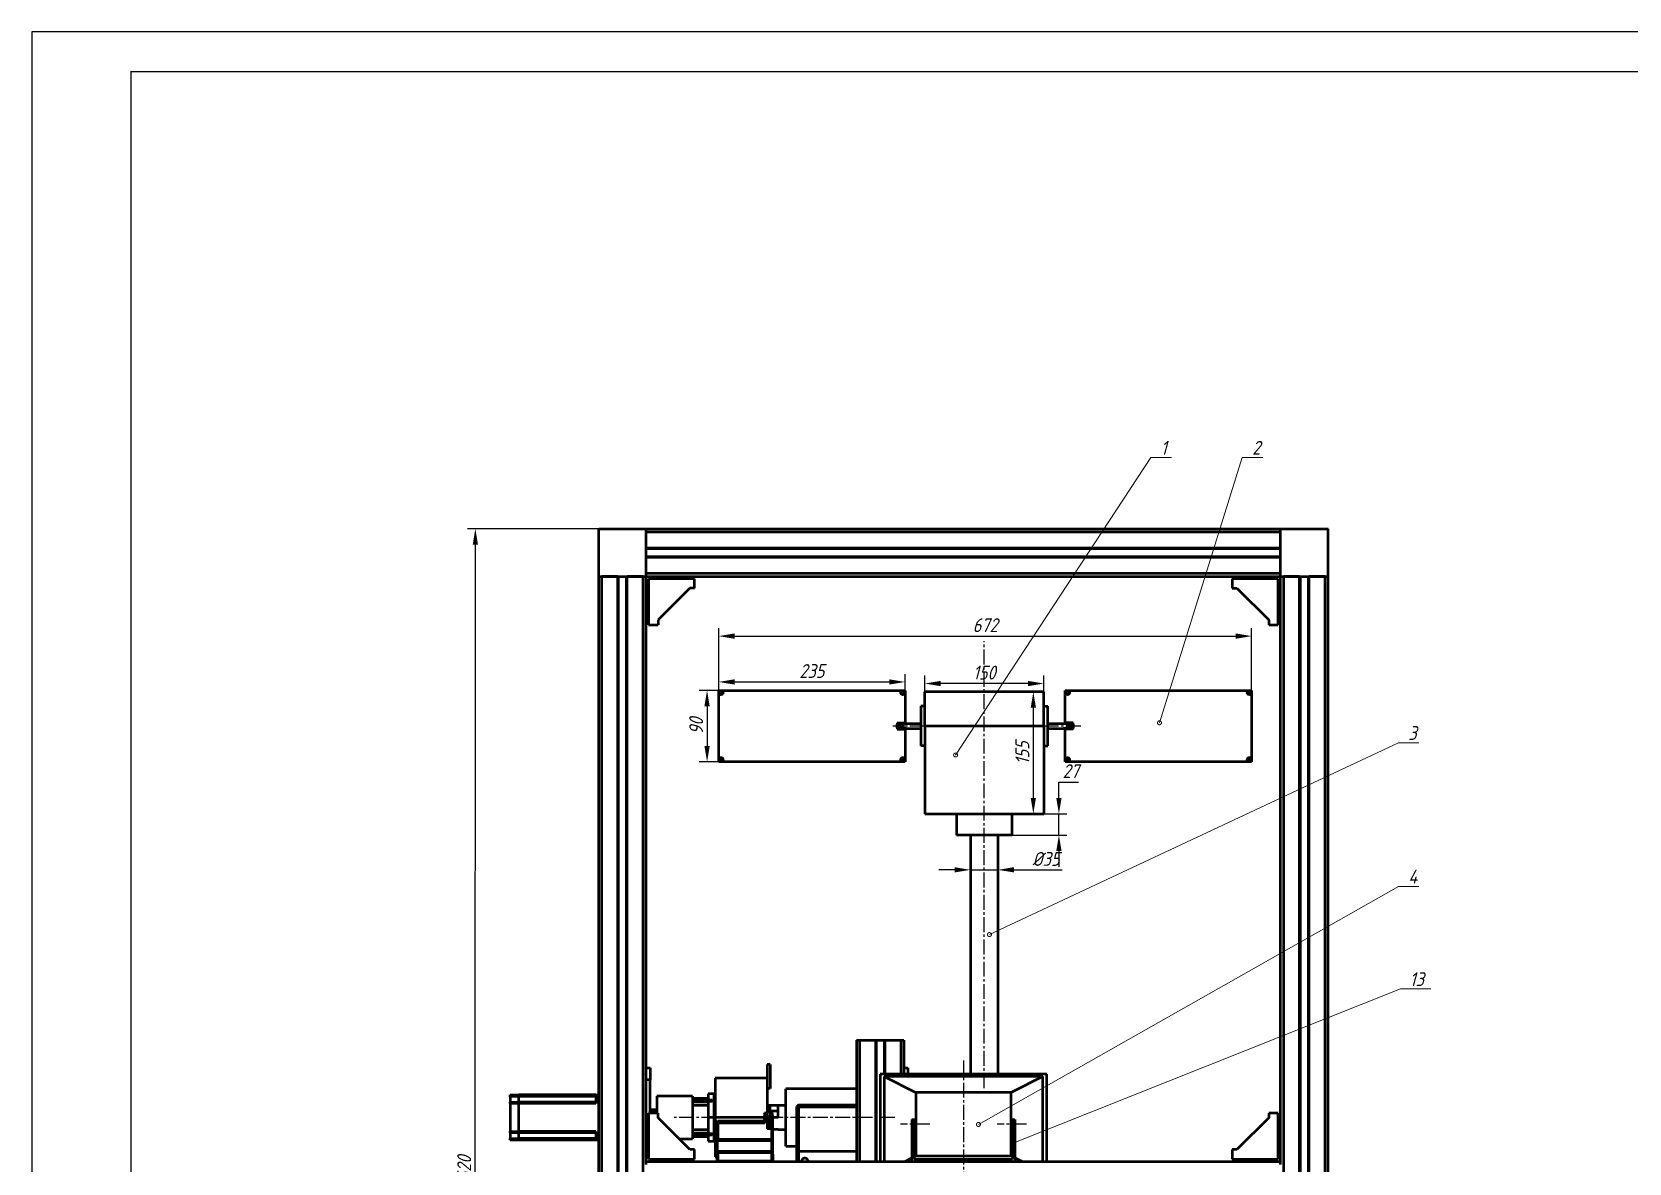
# Model space of a CAD drawing. Header units: millimetres. Extents: x 50 to 1239, y 50 to 891.
# Drawn here: x 50 to 452.8, y 605.7 to 891 of the extents above; entities that cross this region are included whole.
import ezdxf
from ezdxf import colors
from ezdxf.entities.mleader import LeaderData, LeaderLine
from ezdxf.math import Vec2, Vec3

# ---------------------------------------------------------------- set-up
doc = ezdxf.new("R2010")
doc.units = ezdxf.units.MM
doc.header["$LTSCALE"] = 5
doc.linetypes.add('CENTER', pattern=[50.8, 31.75, -6.35, 6.35, -6.35])
doc.linetypes.add('CENTER2', pattern=[1.125, 0.75, -0.125, 0.125, -0.125])
doc.layers.add('tf', color=7, linetype='Continuous')
for name, color, linetype, lineweight in [('尺寸标注', 7, 'Continuous', 25), ('文字标注', 7, 'Continuous', 25), ('点画线', 1, 'CENTER', 25), ('粗实线', 7, 'Continuous', 50)]:
    doc.layers.add(name, color=color, linetype=linetype, lineweight=lineweight)
doc.styles.add('国标汉字3.5', font='gbeitc.shx', dxfattribs={"height": 3.5, "bigfont": 'gbcbig.shx'})
doc.dimstyles.new('国标尺寸', dxfattribs={"dimtxt": 3.5, "dimasz": 4, "dimexe": 2, "dimexo": 0, "dimgap": 1, "dimtad": 1, "dimtoh": 1, "dimdsep": 46, "dimtxsty": '国标汉字3.5', "dimcen": 3.5, "dimaunit": 1, "dimadec": 0, "dimazin": 1, "dimtfac": 1, "dimtmove": 0, "dimatfit": 3, "dimfxl": 1, "dimarcsym": 2})

# ---------------------------------------------------------------- blocks, each defined once
blk = doc.blocks.new('tf')
at = {"layer": 'tf', "color": 0, "lineweight": 25}
blk.add_lwpolyline([(-594.5, -420.5), (594.5, -420.5), (594.5, 420.5), (-594.5, 420.5)], close=True, dxfattribs=at)
at = {"layer": 'tf', "color": 0, "lineweight": 25, "const_width": 0.3}
blk.add_lwpolyline([(-569.5, -410.5), (584.5, -410.5), (584.5, 410.5), (-569.5, 410.5)], close=True, dxfattribs=at)
blk = doc.blocks.new('*U34')
at = {"layer": '点画线', "color": 0, "linetype": 'CENTER2', "transparency": 16777216}
blk.add_line((0, -33.65), (0, 79.06), dxfattribs=at)
blk = doc.blocks.new('*U35')
at = {"layer": '点画线', "color": 0, "linetype": 'CENTER2', "transparency": 16777216}
blk.add_line((3.7, 0), (-3.7, 0), dxfattribs=at)
blk = doc.blocks.new('*U36')
at = {"layer": '点画线', "color": 0, "linetype": 'CENTER2', "transparency": 16777216}
blk.add_line((3.7, 0), (-3.7, 0), dxfattribs=at)
blk = doc.blocks.new('*U37')
at = {"layer": '点画线', "color": 0, "linetype": 'CENTER2', "transparency": 16777216}
blk.add_line((22.31, 0), (-33.68, 0), dxfattribs=at)
blk = doc.blocks.new('*U39')
at = {"layer": '点画线', "color": 0, "linetype": 'CENTER2', "transparency": 16777216}
blk.add_line((0, 14.5), (0, -14.5), dxfattribs=at)
blk = doc.blocks.new('*U40')
at = {"layer": '点画线', "color": 0, "linetype": 'CENTER2', "transparency": 16777216}
blk.add_line((42.15, 0), (-5.29, 0), dxfattribs=at)
blk = doc.blocks.new('*D58')
at = {"layer": 'Defpoints', "color": 0, "ltscale": 0.1, "transparency": 16777216}
for p in [(161.84, 765.69), (192.95, 765.68), (192.82, 441.68)]:
    blk.add_point(p, dxfattribs=at)
at = {"layer": '尺寸标注', "color": 0, "lineweight": -2, "ltscale": 0.1, "transparency": 16777216}
for p, q in [((192.95, 765.68), (159.84, 765.69)), ((161.72, 445.69), (161.84, 761.69)), ((192.82, 441.68), (159.71, 441.69))]:
    blk.add_line(p, q, dxfattribs=at)
at = {"layer": '尺寸标注', "color": 0, "ltscale": 0.1, "transparency": 16777216}
for points in [[(161.18, 761.69), (162.51, 761.69), (161.84, 765.69)], [(161.05, 445.69), (162.38, 445.69), (161.71, 441.69)]]:
    blk.add_solid(points, dxfattribs=at)
at = {"layer": '尺寸标注', "color": 0, "ltscale": 0.1, "transparency": 16777216, "insert": (159.03, 603.69), "char_height": 3.5, "attachment_point": 5, "rotation": 89.9768, "style": '国标汉字3.5'}
blk.add_mtext('1620', dxfattribs=at)
blk = doc.blocks.new('_DotSmall')
at = {"color": 0, "linetype": 'ByBlock', "lineweight": 15, "const_width": 0.5}
blk.add_lwpolyline([(-0.0625, 0, 1), (0.0625, 0, 1)], format="xyb", close=True, dxfattribs=at)
blk = doc.blocks.new('*D59')
at = {"layer": 'Defpoints', "color": 0, "ltscale": 0.1, "transparency": 16777216}
for p in [(270.23, 727.04), (223.23, 724.91), (270.23, 724.91)]:
    blk.add_point(p, dxfattribs=at)
at = {"layer": '尺寸标注', "color": 0, "lineweight": -2, "ltscale": 0.1, "transparency": 16777216}
for p, q in [((223.23, 724.91), (223.23, 729.04)), ((227.23, 727.04), (266.23, 727.04)), ((270.23, 724.91), (270.23, 729.04))]:
    blk.add_line(p, q, dxfattribs=at)
at = {"layer": '尺寸标注', "color": 0, "ltscale": 0.1, "transparency": 16777216}
for points in [[(227.23, 727.7), (227.23, 726.37), (223.23, 727.04)], [(266.23, 727.7), (266.23, 726.37), (270.23, 727.04)]]:
    blk.add_solid(points, dxfattribs=at)
at = {"layer": '尺寸标注', "color": 0, "ltscale": 0.1, "transparency": 16777216, "insert": (246.73, 729.79), "char_height": 3.5, "attachment_point": 5, "style": '国标汉字3.5'}
blk.add_mtext('235', dxfattribs=at)
blk = doc.blocks.new('*D60')
at = {"layer": 'Defpoints', "color": 0, "ltscale": 0.1, "transparency": 16777216}
for p in [(223.23, 724.91), (220.29, 706.91), (223.23, 706.91)]:
    blk.add_point(p, dxfattribs=at)
at = {"layer": '尺寸标注', "color": 0, "lineweight": -2, "ltscale": 0.1, "transparency": 16777216}
for p, q in [((223.23, 724.91), (218.29, 724.91)), ((220.29, 720.91), (220.29, 710.91)), ((223.23, 706.91), (218.29, 706.91))]:
    blk.add_line(p, q, dxfattribs=at)
at = {"layer": '尺寸标注', "color": 0, "ltscale": 0.1, "transparency": 16777216}
for points in [[(219.62, 720.91), (220.96, 720.91), (220.29, 724.91)], [(219.62, 710.91), (220.96, 710.91), (220.29, 706.91)]]:
    blk.add_solid(points, dxfattribs=at)
at = {"layer": '尺寸标注', "color": 0, "ltscale": 0.1, "transparency": 16777216, "insert": (217.54, 715.91), "char_height": 3.5, "attachment_point": 5, "rotation": 90, "style": '国标汉字3.5'}
blk.add_mtext('90', dxfattribs=at)
blk = doc.blocks.new('*D61')
at = {"layer": 'Defpoints', "color": 0, "ltscale": 0.1, "transparency": 16777216}
for p in [(275.21, 726.64), (275.21, 724.51), (305.21, 724.51)]:
    blk.add_point(p, dxfattribs=at)
at = {"layer": '尺寸标注', "color": 0, "lineweight": -2, "ltscale": 0.1, "transparency": 16777216}
for p, q in [((275.21, 724.51), (275.21, 728.64)), ((301.21, 726.64), (279.21, 726.64)), ((305.21, 724.51), (305.21, 728.64))]:
    blk.add_line(p, q, dxfattribs=at)
at = {"layer": '尺寸标注', "color": 0, "ltscale": 0.1, "transparency": 16777216}
for points in [[(279.21, 727.3), (279.21, 725.97), (275.21, 726.64)], [(301.21, 727.3), (301.21, 725.97), (305.21, 726.64)]]:
    blk.add_solid(points, dxfattribs=at)
at = {"layer": '尺寸标注', "color": 0, "ltscale": 0.1, "transparency": 16777216, "insert": (290.21, 729.39), "char_height": 3.5, "attachment_point": 5, "style": '国标汉字3.5'}
blk.add_mtext('150', dxfattribs=at)
blk = doc.blocks.new('*D63')
at = {"layer": 'Defpoints', "color": 0, "ltscale": 0.1, "transparency": 16777216}
for p in [(305.21, 724.51), (302.58, 693.78), (305.21, 693.78)]:
    blk.add_point(p, dxfattribs=at)
at = {"layer": '尺寸标注', "color": 0, "lineweight": -2, "ltscale": 0.1, "transparency": 16777216}
for p, q in [((305.21, 724.51), (300.58, 724.51)), ((302.58, 720.51), (302.58, 697.78)), ((305.21, 693.78), (300.58, 693.78))]:
    blk.add_line(p, q, dxfattribs=at)
at = {"layer": '尺寸标注', "color": 0, "ltscale": 0.1, "transparency": 16777216}
for points in [[(301.92, 720.51), (303.25, 720.51), (302.58, 724.51)], [(301.92, 697.78), (303.25, 697.78), (302.58, 693.78)]]:
    blk.add_solid(points, dxfattribs=at)
at = {"layer": '尺寸标注', "color": 0, "ltscale": 0.1, "transparency": 16777216, "insert": (299.83, 709.14), "char_height": 3.5, "attachment_point": 5, "rotation": 90, "style": '国标汉字3.5'}
blk.add_mtext('155', dxfattribs=at)
blk = doc.blocks.new('*D64')
at = {"layer": 'Defpoints', "color": 0, "ltscale": 0.1, "transparency": 16777216}
for p in [(286.71, 679.64), (293.71, 679.64), (293.71, 679.64)]:
    blk.add_point(p, dxfattribs=at)
at = {"layer": '尺寸标注', "color": 0, "lineweight": -2, "ltscale": 0.1, "transparency": 16777216}
for p, q in [((286.71, 679.64), (286.71, 681.64)), ((293.71, 679.64), (293.71, 681.64)), ((282.71, 679.64), (278.71, 679.64)), ((286.71, 679.64), (293.71, 679.64)), ((297.71, 679.64), (309.84, 679.64))]:
    blk.add_line(p, q, dxfattribs=at)
at = {"layer": '尺寸标注', "color": 0, "ltscale": 0.1, "transparency": 16777216}
for points in [[(282.71, 680.31), (282.71, 678.98), (286.71, 679.64)], [(297.71, 680.31), (297.71, 678.98), (293.71, 679.64)]]:
    blk.add_solid(points, dxfattribs=at)
at = {"layer": '尺寸标注', "color": 0, "ltscale": 0.1, "transparency": 16777216, "insert": (305.77, 682.39), "char_height": 3.5, "attachment_point": 5, "style": '国标汉字3.5'}
blk.add_mtext('%%c35', dxfattribs=at)
blk = doc.blocks.new('*D74')
at = {"layer": 'Defpoints', "color": 0, "ltscale": 0.1, "transparency": 16777216}
for p in [(297.21, 693.78), (309.04, 693.78), (297.21, 688.38)]:
    blk.add_point(p, dxfattribs=at)
at = {"layer": '尺寸标注', "color": 0, "lineweight": -2, "ltscale": 0.1, "transparency": 16777216}
for p, q in [((309.04, 697.78), (309.04, 701.78)), ((309.04, 701.78), (313.98, 701.78)), ((297.21, 693.78), (311.04, 693.78)), ((309.04, 688.38), (309.04, 693.78)), ((297.21, 688.38), (311.04, 688.38)), ((309.04, 684.38), (309.04, 680.38))]:
    blk.add_line(p, q, dxfattribs=at)
at = {"layer": '尺寸标注', "color": 0, "ltscale": 0.1, "transparency": 16777216}
for points in [[(308.37, 697.78), (309.71, 697.78), (309.04, 693.78)], [(308.37, 684.38), (309.71, 684.38), (309.04, 688.38)]]:
    blk.add_solid(points, dxfattribs=at)
at = {"layer": '尺寸标注', "color": 0, "ltscale": 0.1, "transparency": 16777216, "insert": (312.01, 704.53), "char_height": 3.5, "attachment_point": 5, "style": '国标汉字3.5'}
blk.add_mtext('27', dxfattribs=at)
blk = doc.blocks.new('*D75')
at = {"layer": 'Defpoints', "color": 0, "ltscale": 0.1, "transparency": 16777216}
for p in [(357.63, 738.6), (223.23, 724.91), (357.63, 724.91)]:
    blk.add_point(p, dxfattribs=at)
at = {"layer": '尺寸标注', "color": 0, "lineweight": -2, "ltscale": 0.1, "transparency": 16777216}
for p, q in [((223.23, 724.91), (223.23, 740.6)), ((227.23, 738.6), (353.63, 738.6)), ((357.63, 724.91), (357.63, 740.6))]:
    blk.add_line(p, q, dxfattribs=at)
at = {"layer": '尺寸标注', "color": 0, "ltscale": 0.1, "transparency": 16777216}
for points in [[(227.23, 739.27), (227.23, 737.93), (223.23, 738.6)], [(353.63, 739.27), (353.63, 737.93), (357.63, 738.6)]]:
    blk.add_solid(points, dxfattribs=at)
at = {"layer": '尺寸标注', "color": 0, "ltscale": 0.1, "transparency": 16777216, "insert": (290.43, 741.35), "char_height": 3.5, "attachment_point": 5, "style": '国标汉字3.5'}
blk.add_mtext('672', dxfattribs=at)

msp = doc.modelspace()

# ---------------------------------------------------------------- linework, layer by layer
at = {"layer": '粗实线', "color": 7, "linetype": 'Continuous'}
for p, q in [((192.952, 753.676), (192.952, 765.676)), ((192.952, 765.676), (204.952, 765.676)), ((204.952, 753.676), (204.952, 765.676)), ((204.952, 765.676), (364.952, 765.676)), ((364.952, 765.676), (376.952, 765.676)), ((364.952, 753.676), (364.952, 765.676)), ((376.952, 753.676), (376.952, 765.676)), ((204.952, 764.876), (364.952, 764.876)), ((204.952, 760.876), (204.952, 764.876)), ((364.952, 760.876), (364.952, 764.876)), ((204.952, 760.876), (364.952, 760.876)), ((204.952, 760.676), (364.952, 760.676)), ((204.952, 758.676), (364.952, 758.676)), ((204.952, 754.476), (204.952, 758.476)), ((204.952, 758.476), (364.952, 758.476)), ((364.952, 754.476), (364.952, 758.476)), ((192.952, 753.676), (204.952, 753.676)), ((192.952, 453.676), (192.952, 753.676)), ((193.752, 453.676), (193.752, 753.676)), ((197.752, 753.676), (193.752, 753.676)), ((197.752, 453.676), (197.752, 753.676)), ((197.952, 453.676), (197.952, 753.676)), ((199.952, 453.676), (199.952, 753.676)), ((204.152, 753.676), (200.152, 753.676)), ((200.152, 453.676), (200.152, 753.676)), ((204.152, 453.676), (204.152, 753.676)), ((204.952, 754.476), (364.952, 754.476)), ((204.952, 753.676), (364.952, 753.676)), ((204.952, 606.076), (204.952, 753.676)), ((206.527, 753.076), (206.527, 753.676)), ((207.327, 753.076), (207.327, 753.676)), ((215.877, 753.076), (215.877, 753.676)), ((216.677, 753.076), (216.677, 753.676)), ((353.227, 753.076), (353.227, 753.676)), ((354.027, 753.076), (354.027, 753.676)), ((362.577, 753.076), (362.577, 753.676)), ((363.377, 753.076), (363.377, 753.676)), ((364.952, 753.676), (376.952, 753.676)), ((364.952, 606.076), (364.952, 753.676)), ((365.752, 453.676), (365.752, 753.676)), ((369.752, 753.676), (365.752, 753.676)), ((369.752, 453.676), (369.752, 753.676)), ((369.952, 453.676), (369.952, 753.676)), ((371.952, 453.676), (371.952, 753.676)), ((372.152, 453.676), (372.152, 753.676)), ((376.152, 753.676), (372.152, 753.676)), ((376.152, 453.676), (376.152, 753.676)), ((376.952, 453.676), (376.952, 753.676)), ((205.552, 752.101), (204.952, 752.101)), ((205.552, 751.301), (204.952, 751.301)), ((205.552, 753.076), (205.552, 741.476)), ((217.152, 753.076), (205.552, 753.076)), ((215.952, 750.676), (207.952, 742.676)), ((217.152, 750.676), (215.952, 750.676)), ((217.152, 750.676), (217.152, 753.076)), ((352.752, 753.076), (352.752, 750.676)), ((364.352, 753.076), (352.752, 753.076)), ((352.752, 750.676), (353.952, 750.676)), ((353.952, 750.676), (361.952, 742.676)), ((364.352, 741.476), (364.352, 753.076)), ((364.352, 752.101), (364.952, 752.101)), ((364.352, 751.301), (364.952, 751.301)), ((205.552, 742.751), (204.952, 742.751)), ((205.552, 741.951), (204.952, 741.951)), ((205.552, 741.476), (207.952, 741.476)), ((207.952, 742.676), (207.952, 741.476)), ((361.952, 742.676), (361.952, 741.476)), ((361.952, 741.476), (364.352, 741.476)), ((364.352, 742.751), (364.952, 742.751)), ((364.352, 741.951), (364.952, 741.951)), ((223.228, 706.906), (223.228, 724.906)), ((223.228, 724.906), (270.228, 724.906)), ((270.228, 724.906), (270.228, 716.706)), ((275.212, 715.906), (275.212, 724.506)), ((305.212, 724.506), (275.212, 724.506)), ((305.212, 715.906), (305.212, 724.506)), ((310.628, 716.706), (310.628, 724.906)), ((310.628, 724.906), (357.628, 724.906)), ((357.628, 724.906), (357.628, 706.906)), ((275.212, 720.906), (274.212, 720.906)), ((274.212, 720.906), (274.212, 710.906)), ((305.212, 720.906), (306.212, 720.906)), ((306.212, 710.906), (306.212, 720.906)), ((268.228, 716.706), (268.228, 716.353)), ((268.228, 716.706), (270.228, 716.706)), ((270.628, 716.472), (268.228, 716.472)), ((268.228, 715.459), (268.228, 716.353)), ((268.228, 715.459), (268.228, 715.106)), ((268.228, 715.34), (270.628, 715.34)), ((268.228, 715.106), (270.228, 715.106)), ((270.228, 716.472), (270.228, 716.706)), ((270.228, 715.106), (270.228, 715.34)), ((270.228, 715.106), (270.228, 706.906)), ((274.212, 716.506), (270.628, 716.506)), ((270.628, 716.506), (270.628, 716.472)), ((270.628, 715.34), (270.628, 715.306)), ((270.628, 715.306), (274.212, 715.306)), ((305.212, 715.906), (275.212, 715.906)), ((275.212, 715.906), (275.212, 693.776)), ((305.212, 715.906), (305.212, 693.776)), ((310.228, 716.506), (306.212, 716.506)), ((306.212, 715.306), (310.228, 715.306)), ((310.228, 716.472), (310.228, 716.506)), ((312.628, 716.472), (310.228, 716.472)), ((310.228, 715.34), (312.628, 715.34)), ((310.228, 715.306), (310.228, 715.34)), ((312.628, 716.706), (310.628, 716.706)), ((310.628, 716.706), (310.628, 716.472)), ((310.628, 715.34), (310.628, 715.106)), ((310.628, 706.906), (310.628, 715.106)), ((312.628, 715.106), (310.628, 715.106)), ((312.628, 716.353), (312.628, 716.706)), ((312.628, 716.353), (312.628, 715.459)), ((312.628, 715.106), (312.628, 715.459)), ((275.212, 710.906), (274.212, 710.906)), ((305.212, 710.906), (306.212, 710.906)), ((270.228, 706.906), (223.228, 706.906)), ((357.628, 706.906), (310.628, 706.906)), ((275.212, 693.776), (305.212, 693.776)), ((283.212, 693.776), (283.212, 688.376)), ((297.212, 688.376), (297.212, 693.776)), ((290.212, 688.376), (283.212, 688.376)), ((286.712, 688.376), (286.712, 628.076)), ((297.212, 688.376), (290.212, 688.376)), ((293.712, 628.076), (293.712, 688.376)), ((257.952, 636.676), (257.952, 606.076)), ((257.952, 636.676), (258.752, 636.676)), ((258.752, 636.676), (262.752, 636.676)), ((258.752, 636.676), (258.752, 606.076)), ((262.752, 636.676), (262.752, 606.076)), ((262.752, 636.676), (262.952, 636.676)), ((262.952, 636.676), (262.952, 606.076)), ((262.952, 636.676), (264.952, 636.676)), ((264.952, 636.676), (264.952, 628.076)), ((264.952, 636.676), (265.152, 636.676)), ((265.152, 636.676), (265.152, 628.076)), ((265.152, 636.676), (269.152, 636.676)), ((269.152, 636.676), (269.952, 636.676)), ((269.152, 636.676), (269.152, 628.076)), ((269.952, 636.676), (269.952, 628.076)), ((204.952, 629.676), (205.952, 629.676)), ((205.952, 629.676), (205.952, 626.676)), ((236.212, 630.576), (235.412, 630.576)), ((235.412, 630.576), (235.412, 626.882)), ((236.212, 630.576), (236.212, 624.476)), ((269.952, 629.676), (270.952, 629.676)), ((270.952, 629.676), (270.952, 628.076)), ((205.952, 626.676), (204.952, 626.676)), ((205.952, 618.276), (205.952, 626.676)), ((235.412, 627.076), (222.292, 627.076)), ((222.292, 627.076), (222.292, 617.176)), ((235.412, 626.882), (235.412, 618.313)), ((236.212, 624.476), (235.412, 624.476)), ((305.952, 628.076), (263.952, 628.076)), ((263.952, 628.076), (263.952, 606.076)), ((264.952, 627.476), (264.952, 606.076)), ((264.952, 627.476), (272.952, 623.476)), ((304.952, 627.476), (264.952, 627.476)), ((304.952, 627.476), (296.952, 623.476)), ((304.952, 606.076), (304.952, 627.476)), ((305.952, 606.076), (305.952, 628.076)), ((170.612, 622.876), (172.792, 622.876)), ((170.612, 622.5), (170.612, 622.876)), ((172.792, 622.5), (170.612, 622.5)), ((170.612, 620.676), (170.612, 621.075)), ((170.612, 621.075), (172.792, 621.075)), ((172.792, 620.676), (170.612, 620.676)), ((170.612, 620.676), (170.612, 613.676)), ((172.792, 622.5), (172.792, 622.876)), ((172.792, 620.676), (172.792, 621.075)), ((172.812, 620.676), (172.792, 620.676)), ((172.792, 613.676), (172.792, 620.676)), ((192.212, 622.876), (172.812, 622.876)), ((172.812, 622.5), (172.812, 622.876)), ((192.212, 622.5), (172.812, 622.5)), ((192.212, 621.075), (172.812, 621.075)), ((172.812, 620.676), (172.812, 621.075)), ((192.212, 620.676), (172.812, 620.676)), ((172.812, 613.676), (172.812, 620.676)), ((192.212, 622.876), (192.952, 622.876)), ((192.212, 622.476), (192.212, 622.876)), ((192.212, 622.476), (192.212, 620.676)), ((192.952, 622.476), (192.212, 622.476)), ((216.612, 622.576), (207.612, 622.576)), ((207.612, 622.576), (207.612, 618.276)), ((216.612, 622.576), (216.612, 611.776)), ((220.572, 621.94), (216.772, 621.94)), ((216.772, 621.876), (216.772, 621.94)), ((220.572, 621.876), (216.772, 621.876)), ((216.772, 621.666), (216.772, 621.876)), ((216.772, 621.52), (216.772, 621.666)), ((216.772, 621.666), (220.572, 621.666)), ((220.572, 621.523), (216.772, 621.523)), ((216.772, 621.313), (216.772, 621.523)), ((216.772, 621.103), (216.772, 621.313)), ((216.772, 621.313), (220.572, 621.313)), ((216.772, 621.103), (220.572, 621.103)), ((221.972, 623.176), (220.572, 623.176)), ((220.572, 623.176), (220.572, 617.176)), ((221.272, 621.179), (221.272, 621.646)), ((221.972, 623.176), (221.972, 617.176)), ((222.292, 622.576), (221.972, 622.576)), ((257.952, 624.376), (240.152, 624.376)), ((240.152, 609.976), (240.152, 624.376)), ((243.352, 620.381), (242.952, 619.981)), ((243.352, 620.381), (243.352, 619.781)), ((243.352, 620.381), (257.952, 620.381)), ((272.952, 623.476), (272.952, 607.476)), ((296.952, 623.476), (272.952, 623.476)), ((296.952, 607.476), (296.952, 623.476)), ((205.552, 617.801), (204.952, 617.801)), ((205.552, 617.001), (204.952, 617.001)), ((205.552, 618.276), (205.552, 606.676)), ((207.952, 618.276), (205.552, 618.276)), ((206.012, 618.576), (205.952, 618.576)), ((206.012, 619.176), (206.012, 618.576)), ((206.012, 619.176), (206.512, 619.176)), ((206.512, 619.176), (206.512, 618.484)), ((206.512, 619.176), (207.612, 619.176)), ((206.512, 618.484), (207.612, 618.484)), ((207.952, 617.076), (207.952, 618.276)), ((215.952, 609.076), (207.952, 617.076)), ((220.572, 620.176), (216.612, 620.176)), ((221.972, 617.176), (220.572, 617.176)), ((220.572, 617.176), (220.572, 611.176)), ((221.972, 617.176), (221.972, 611.176)), ((222.292, 617.176), (221.972, 617.176)), ((222.292, 617.176), (222.292, 607.276)), ((234.812, 617.176), (222.292, 617.176)), ((234.815, 618.313), (234.814, 618.313)), ((234.815, 618.313), (235.415, 618.313)), ((234.818, 615.713), (234.818, 617.713)), ((235.418, 617.713), (234.818, 617.713)), ((236.212, 620.176), (235.412, 620.176)), ((235.418, 617.713), (235.418, 614.313)), ((238.212, 620.176), (236.212, 620.176)), ((236.212, 617.869), (236.212, 620.176)), ((238.212, 618.776), (236.212, 618.776)), ((236.212, 616.313), (236.212, 617.713)), ((236.214, 618.313), (236.215, 618.313)), ((236.215, 618.313), (236.615, 618.313)), ((236.218, 617.713), (236.218, 614.313)), ((236.618, 617.713), (236.218, 617.713)), ((236.615, 618.313), (236.815, 618.113)), ((236.618, 611.743), (236.618, 617.713)), ((236.618, 617.713), (236.817, 617.713)), ((236.817, 617.713), (236.817, 611.577)), ((238.212, 617.176), (236.817, 617.176)), ((240.152, 620.176), (238.212, 620.176)), ((238.212, 617.176), (238.212, 620.176)), ((242.952, 619.781), (242.952, 619.981)), ((243.352, 619.781), (242.952, 619.781)), ((242.952, 608.676), (242.952, 619.781)), ((243.352, 619.781), (243.352, 608.676)), ((257.952, 619.781), (243.352, 619.781)), ((271.952, 616.676), (272.552, 616.676)), ((271.952, 616.676), (271.952, 606.076)), ((272.552, 616.676), (272.552, 606.676)), ((272.952, 616.476), (272.552, 616.476)), ((297.352, 616.476), (296.952, 616.476)), ((297.352, 616.676), (297.952, 616.676)), ((297.352, 616.676), (297.352, 606.676)), ((297.952, 616.676), (297.952, 606.076)), ((361.952, 617.076), (353.952, 609.076)), ((361.952, 618.276), (361.952, 617.076)), ((364.352, 618.276), (361.952, 618.276)), ((364.352, 606.676), (364.352, 618.276)), ((364.352, 617.801), (364.952, 617.801)), ((364.352, 617.001), (364.952, 617.001)), ((170.612, 613.277), (170.612, 613.676)), ((170.612, 613.676), (172.792, 613.676)), ((172.792, 613.277), (170.612, 613.277)), ((172.792, 613.277), (172.792, 613.676)), ((172.812, 613.676), (172.792, 613.676)), ((192.212, 613.676), (172.812, 613.676)), ((172.812, 613.277), (172.812, 613.676)), ((192.212, 613.277), (172.812, 613.277)), ((192.212, 613.676), (192.212, 611.876)), ((216.612, 614.176), (220.572, 614.176)), ((220.572, 613.249), (216.772, 613.249)), ((216.772, 613.204), (216.772, 613.249)), ((220.572, 613.204), (216.772, 613.204)), ((216.772, 612.994), (216.772, 613.204)), ((220.572, 612.997), (216.772, 612.997)), ((216.772, 612.787), (216.772, 612.997)), ((216.772, 612.577), (216.772, 612.787)), ((216.772, 612.787), (220.572, 612.787)), ((216.772, 612.577), (220.572, 612.577)), ((216.772, 612.412), (216.772, 612.577)), ((216.772, 612.412), (220.572, 612.412)), ((221.272, 613.173), (221.272, 612.706)), ((222.814, 616.113), (223.014, 616.313)), ((222.816, 616.113), (222.814, 616.113)), ((222.816, 616.113), (223.016, 616.313)), ((222.817, 611.295), (222.817, 615.713)), ((222.817, 615.713), (223.018, 615.713)), ((223.014, 616.313), (223.016, 616.313)), ((223.016, 616.313), (234.815, 616.313)), ((223.018, 615.713), (223.018, 611.743)), ((234.818, 615.713), (223.018, 615.713)), ((234.812, 616.329), (234.812, 616.313)), ((236.218, 614.313), (235.418, 614.313)), ((238.212, 614.176), (236.817, 614.176)), ((238.212, 614.176), (240.152, 614.176)), ((272.552, 614.476), (272.952, 614.476)), ((296.952, 614.476), (297.352, 614.476)), ((170.612, 611.852), (172.792, 611.852)), ((170.612, 611.476), (170.612, 611.852)), ((172.792, 611.476), (170.612, 611.476)), ((172.792, 611.476), (172.792, 611.852)), ((192.212, 611.852), (172.812, 611.852)), ((172.812, 611.476), (172.812, 611.852)), ((192.212, 611.476), (172.812, 611.476)), ((192.212, 611.476), (192.212, 611.876)), ((192.212, 611.876), (192.952, 611.876)), ((192.952, 611.476), (192.212, 611.476)), ((205.552, 608.451), (204.952, 608.451)), ((213.252, 611.776), (216.612, 611.776)), ((217.152, 609.076), (215.952, 609.076)), ((217.152, 606.676), (217.152, 609.076)), ((220.572, 611.176), (221.972, 611.176)), ((221.972, 611.776), (222.292, 611.776)), ((222.817, 611.295), (222.806, 608.295)), ((222.806, 608.295), (223.184, 608.67)), ((222.806, 606.076), (222.806, 608.295)), ((222.841, 611.319), (222.817, 611.295)), ((236.617, 611.319), (222.841, 611.319)), ((223.018, 611.743), (236.618, 611.743)), ((223.184, 608.67), (236.608, 608.67)), ((236.562, 608.476), (236.806, 608.577)), ((236.608, 608.67), (236.617, 611.319)), ((236.663, 611.513), (236.817, 611.577)), ((236.817, 611.577), (236.806, 608.577)), ((236.806, 608.577), (236.806, 606.076)), ((240.152, 609.976), (242.952, 609.976)), ((242.952, 606.076), (242.952, 608.676)), ((243.352, 608.676), (242.952, 608.676)), ((243.352, 608.676), (243.352, 606.076)), ((243.352, 608.676), (257.952, 608.676)), ((353.952, 609.076), (352.752, 609.076)), ((352.752, 609.076), (352.752, 606.676)), ((364.352, 608.451), (364.952, 608.451)), ((205.552, 607.651), (204.952, 607.651)), ((204.952, 606.076), (364.952, 606.076)), ((204.952, 605.276), (204.952, 606.076)), ((205.552, 606.676), (217.152, 606.676)), ((205.952, 606.676), (205.952, 606.076)), ((206.527, 606.676), (206.527, 606.076)), ((207.327, 606.676), (207.327, 606.076)), ((215.877, 606.676), (215.877, 606.076)), ((216.677, 606.676), (216.677, 606.076)), ((222.292, 607.276), (222.785, 607.276)), ((222.778, 607.078), (222.778, 606.076)), ((223.007, 608.246), (223.007, 606.276)), ((236.607, 608.246), (223.007, 608.246)), ((223.007, 606.276), (236.607, 606.276)), ((236.607, 606.276), (236.607, 608.246)), ((236.846, 607.078), (236.806, 607.117)), ((236.806, 607.078), (236.846, 607.078)), ((236.846, 607.078), (236.846, 606.076)), ((270.152, 606.076), (271.952, 606.976)), ((272.552, 607.276), (272.952, 607.476)), ((272.552, 606.676), (297.352, 606.676)), ((272.952, 607.476), (296.952, 607.476)), ((297.352, 607.276), (296.952, 607.476)), ((299.752, 606.076), (297.952, 606.976)), ((352.752, 606.676), (364.352, 606.676)), ((353.227, 606.676), (353.227, 606.076)), ((354.027, 606.676), (354.027, 606.076)), ((362.577, 606.676), (362.577, 606.076)), ((363.377, 606.676), (363.377, 606.076)), ((364.352, 607.651), (364.952, 607.651)), ((364.952, 605.276), (364.952, 606.076))]:
    msp.add_line(p, q, dxfattribs=at)
at = {"layer": '粗实线', "color": 7, "linetype": 'Continuous', "flags": 128}
for points in [[(234.816, 617.176), (234.816, 617.344), (234.816, 617.487), (234.815, 617.583), (234.814, 617.616), (234.814, 617.583), (234.813, 617.487), (234.813, 617.344), (234.813, 617.176), (234.813, 617.008), (234.813, 616.865), (234.814, 616.769), (234.814, 616.736), (234.815, 616.769), (234.816, 616.865), (234.816, 617.008), (234.816, 617.176)], [(236.213, 617.176), (236.213, 617.344), (236.213, 617.487), (236.214, 617.583), (236.214, 617.616), (236.215, 617.583), (236.216, 617.487), (236.216, 617.344), (236.216, 617.176), (236.216, 617.008), (236.216, 616.865), (236.215, 616.769), (236.214, 616.736), (236.214, 616.769), (236.213, 616.865), (236.213, 617.008), (236.213, 617.176)], [(222.812, 615.769), (222.812, 614.893), (222.811, 614.036), (222.81, 613.202), (222.809, 612.4), (222.807, 611.634), (222.805, 610.912), (222.803, 610.239), (222.801, 609.619), (222.799, 609.058), (222.796, 608.56), (222.793, 608.13), (222.79, 607.769), (222.787, 607.482), (222.784, 607.27), (222.781, 607.135), (222.778, 607.078)], [(236.211, 614.313), (236.211, 614.558), (236.211, 614.805), (236.211, 615.053), (236.211, 615.303), (236.212, 615.554), (236.212, 615.806), (236.212, 616.059), (236.212, 616.313)]]:
    msp.add_lwpolyline(points, dxfattribs=at)
at = {"layer": '粗实线', "color": 7, "linetype": 'Continuous'}
for centre, radius in [((223.768, 724.366), 0.54), ((223.768, 724.366), 0.463), ((223.768, 724.366), 0.4), ((269.688, 724.366), 0.54), ((269.688, 724.366), 0.463), ((269.688, 724.366), 0.4), ((311.168, 724.366), 0.54), ((311.168, 724.366), 0.463), ((311.168, 724.366), 0.4), ((357.088, 724.366), 0.54), ((357.088, 724.366), 0.463), ((357.088, 724.366), 0.4), ((223.768, 707.446), 0.54), ((223.768, 707.446), 0.463), ((223.768, 707.446), 0.4), ((269.688, 707.446), 0.54), ((269.688, 707.446), 0.463), ((269.688, 707.446), 0.4), ((311.168, 707.446), 0.54), ((311.168, 707.446), 0.463), ((311.168, 707.446), 0.4), ((357.088, 707.446), 0.54), ((357.088, 707.446), 0.463), ((357.088, 707.446), 0.4)]:
    msp.add_circle(centre, radius, dxfattribs=at)
for centre, radius, start, end in [((172.792, 622.856), 0.02, 0, 90), ((172.797, 622.416), 0.0844, 79.75302, 93.38318), ((172.792, 621.055), 0.02, 0.05165, 90.05156), ((271.315, 617.919), 36.503, 179.38148, 180.12182), ((191.814, 617.863), 43.004, 359.80015, 0.59956), ((192.414, 617.863), 43.004, 359.80015, 0.59956), ((279.216, 617.863), 43.004, 179.40044, 180.19985), ((193.214, 617.863), 43.004, 359.80015, 0.59956), ((193.614, 617.863), 43.004, 359.80015, 0.59956), ((208.148, 617.813), 28.67, 359.80015, 0.59956), ((172.792, 613.297), 0.02, 269.94844, 359.94835), ((246.183, 615.847), 23.371, 179.34804, 180.19207), ((194.148, 615.813), 28.67, 359.80015, 0.59956), ((180.014, 615.863), 43.004, 359.80015, 0.59956), ((191.814, 615.863), 43.004, 359.80015, 0.59956), ((172.797, 611.936), 0.0844, 266.61682, 280.24698), ((172.792, 611.496), 0.02, 270, 0), ((519.611, 611.148), 282.794, 179.89575, 180.82462)]:
    msp.add_arc(centre, radius, start, end, dxfattribs=at)
for centre, major_axis, ratio, start_param, end_param in [((222.416, 611.743), (-0.602, 0), 0.99653, 2.3561945, 3.1415927), ((223.609, 608.246), (-0.602, 0), 0.99653, 5.4977871, 6.2831853), ((236.009, 608.246), (0.553, 0.555), 0.4127641, 5.4953206, 5.8880197), ((236.009, 608.246), (0, 0.6), 0.9965057, 4.712389, 5.1050881), ((237.215, 611.743), (0.553, 0.555), 0.4127641, 2.353728, 2.7464271), ((237.215, 611.743), (0, 0.6), 0.9965057, 1.5707963, 1.9634954), ((223.609, 606.276), (-0.602, 0), 0.99653, 0, 0.3398369), ((236.009, 606.276), (0, 0.6), 0.9965057, 4.3725521, 4.712389)]:
    msp.add_ellipse(centre, major_axis=major_axis, ratio=ratio, start_param=start_param, end_param=end_param, dxfattribs=at)
for points, knots in [([(268.628, 715.906), (268.63, 715.928), (268.635, 715.971), (268.667, 716.03), (268.716, 716.076), (268.778, 716.104), (268.846, 716.109), (268.91, 716.092), (268.965, 716.057), (269.007, 716.004), (269.029, 715.939), (269.029, 715.872), (269.007, 715.81), (268.967, 715.757), (268.911, 715.72), (268.845, 715.703), (268.778, 715.709), (268.718, 715.735), (268.669, 715.779), (268.635, 715.839), (268.63, 715.884), (268.628, 715.906)], [0, 0, 0, 0, 0.0517213, 0.1033808, 0.1566628, 0.2114489, 0.264367, 0.3148865, 0.3662422, 0.4202737, 0.4748118, 0.526979, 0.577655, 0.6296814, 0.6840622, 0.7382989, 0.7897503, 0.840251, 0.8929667, 0.9477134, 1, 1, 1, 1]), ([(269.428, 715.906), (269.43, 715.928), (269.435, 715.971), (269.467, 716.03), (269.516, 716.076), (269.578, 716.104), (269.646, 716.109), (269.71, 716.092), (269.765, 716.057), (269.807, 716.004), (269.829, 715.939), (269.829, 715.872), (269.807, 715.81), (269.767, 715.757), (269.711, 715.72), (269.645, 715.703), (269.578, 715.709), (269.518, 715.735), (269.469, 715.779), (269.435, 715.839), (269.43, 715.884), (269.428, 715.906)], [0, 0, 0, 0, 0.0517213, 0.1033808, 0.1566628, 0.2114489, 0.264367, 0.3148865, 0.3662422, 0.4202737, 0.4748118, 0.526979, 0.577655, 0.6296814, 0.6840622, 0.7382989, 0.7897503, 0.840251, 0.8929667, 0.9477134, 1, 1, 1, 1]), ([(311.028, 715.906), (311.03, 715.928), (311.035, 715.971), (311.067, 716.03), (311.116, 716.076), (311.178, 716.104), (311.246, 716.109), (311.31, 716.092), (311.365, 716.057), (311.407, 716.004), (311.429, 715.939), (311.429, 715.872), (311.407, 715.81), (311.367, 715.757), (311.311, 715.72), (311.245, 715.703), (311.178, 715.709), (311.118, 715.735), (311.069, 715.779), (311.035, 715.839), (311.03, 715.884), (311.028, 715.906)], [0, 0, 0, 0, 0.0517213, 0.1033808, 0.1566628, 0.2114489, 0.264367, 0.3148865, 0.3662422, 0.4202737, 0.4748118, 0.526979, 0.577655, 0.6296814, 0.6840622, 0.7382989, 0.7897503, 0.840251, 0.8929667, 0.9477134, 1, 1, 1, 1]), ([(311.828, 715.906), (311.83, 715.928), (311.835, 715.971), (311.867, 716.03), (311.916, 716.076), (311.978, 716.104), (312.046, 716.109), (312.11, 716.092), (312.165, 716.057), (312.207, 716.004), (312.229, 715.939), (312.229, 715.872), (312.207, 715.81), (312.167, 715.757), (312.111, 715.72), (312.045, 715.703), (311.978, 715.709), (311.918, 715.735), (311.869, 715.779), (311.835, 715.839), (311.83, 715.884), (311.828, 715.906)], [0, 0, 0, 0, 0.0517213, 0.1033808, 0.1566628, 0.2114489, 0.264367, 0.3148865, 0.3662422, 0.4202737, 0.4748118, 0.526979, 0.577655, 0.6296814, 0.6840622, 0.7382989, 0.7897503, 0.840251, 0.8929667, 0.9477134, 1, 1, 1, 1]), ([(170.612, 622.5), (170.612, 622.346), (170.612, 622.057), (170.612, 621.669), (170.612, 621.353), (170.612, 621.134), (170.612, 621.096), (170.612, 621.075)], [0, 0, 0, 0, 0.2064478, 0.386188, 0.5539289, 0.7600515, 1, 1, 1, 1]), ([(172.792, 621.075), (172.792, 621.1), (172.792, 621.135), (172.792, 621.304), (172.792, 621.465), (172.792, 621.668), (172.792, 622.007), (172.792, 622.298), (172.792, 622.5)], [0, 0, 0, 0, 0.2691566, 0.3872513, 0.5, 0.6127487, 0.7308434, 1, 1, 1, 1]), ([(172.812, 621.075), (172.812, 621.092), (172.812, 621.123), (172.812, 621.289), (172.812, 621.568), (172.812, 621.987), (172.812, 622.32), (172.812, 622.5)], [0, 0, 0, 0, 0.2064478, 0.386188, 0.5539289, 0.7600515, 1, 1, 1, 1]), ([(221.272, 621.179), (221.229, 621.183), (221.142, 621.19), (221.032, 621.247), (220.959, 621.326), (220.933, 621.419), (220.959, 621.51), (221.032, 621.584), (221.142, 621.636), (221.229, 621.642), (221.272, 621.646)], [0, 0, 0, 0, 0.1250822, 0.2500574, 0.3749755, 0.4998879, 0.6248546, 0.7499314, 0.8750239, 1, 1, 1, 1]), ([(221.272, 621.646), (221.315, 621.642), (221.401, 621.636), (221.511, 621.584), (221.585, 621.51), (221.611, 621.419), (221.585, 621.326), (221.512, 621.247), (221.402, 621.19), (221.315, 621.183), (221.272, 621.179)], [0, 0, 0, 0, 0.1248911, 0.2497798, 0.3747124, 0.4997422, 0.6248161, 0.7497781, 0.8746736, 1, 1, 1, 1]), ([(206.012, 618.576), (206.014, 618.575), (206.017, 618.574), (206.057, 618.56), (206.149, 618.531), (206.288, 618.5), (206.414, 618.486), (206.48, 618.484), (206.512, 618.484)], [0, 0, 0, 0, 0.1219495, 0.2507439, 0.5005161, 0.7498177, 0.8789916, 1, 1, 1, 1]), ([(170.612, 613.277), (170.612, 613.26), (170.612, 613.229), (170.612, 613.063), (170.612, 612.784), (170.612, 612.365), (170.612, 612.032), (170.612, 611.852)], [0, 0, 0, 0, 0.2064478, 0.386188, 0.5539289, 0.7600515, 1, 1, 1, 1]), ([(172.792, 611.852), (172.792, 612.054), (172.792, 612.345), (172.792, 612.684), (172.792, 612.887), (172.792, 613.048), (172.792, 613.217), (172.792, 613.252), (172.792, 613.277)], [0, 0, 0, 0, 0.2691566, 0.3872513, 0.5, 0.6127487, 0.7308434, 1, 1, 1, 1]), ([(172.812, 611.852), (172.812, 612.006), (172.812, 612.295), (172.812, 612.683), (172.812, 612.999), (172.812, 613.218), (172.812, 613.256), (172.812, 613.277)], [0, 0, 0, 0, 0.20644784, 0.38618804, 0.55392886, 0.76005148, 1, 1, 1, 1]), ([(221.272, 612.706), (221.229, 612.71), (221.142, 612.716), (221.032, 612.768), (220.959, 612.842), (220.933, 612.933), (220.959, 613.026), (221.032, 613.105), (221.142, 613.162), (221.229, 613.169), (221.272, 613.173)], [0, 0, 0, 0, 0.1250822, 0.2500574, 0.3749755, 0.4998879, 0.6248546, 0.7499314, 0.8750239, 1, 1, 1, 1]), ([(221.272, 613.173), (221.315, 613.169), (221.401, 613.162), (221.511, 613.106), (221.585, 613.026), (221.611, 612.933), (221.585, 612.842), (221.512, 612.768), (221.402, 612.716), (221.315, 612.71), (221.272, 612.706)], [0, 0, 0, 0, 0.1248911, 0.2497798, 0.3747124, 0.4997422, 0.6248161, 0.7497781, 0.8746736, 1, 1, 1, 1]), ([(245.785, 606.076), (245.788, 606.096), (245.802, 606.189), (245.74, 606.381), (245.568, 606.624), (245.357, 606.807), (245.152, 606.907), (244.967, 606.939), (244.778, 606.915), (244.565, 606.82), (244.337, 606.629), (244.161, 606.371), (244.084, 606.169), (244.123, 606.088), (244.128, 606.076)], [0, 0, 0, 0, 0.0360302, 0.1632736, 0.2843873, 0.3800942, 0.4434366, 0.4949251, 0.5465282, 0.6107139, 0.7083945, 0.8422389, 0.9764885, 1, 1, 1, 1])]:
    msp.add_open_spline(points, degree=3, knots=knots, dxfattribs=at)

# ---------------------------------------------------------------- block references
at = {"layer": '文字标注'}
msp.add_blockref('tf', (644.5, 470.5), dxfattribs=at)
at = {"layer": '点画线', "linetype": 'CENTER2'}
for name, p in [('*U34', (290.212, 658.226)), ('*U40', (272.42, 715.906)), ('*U39', (284.952, 617.076)), ('*U37', (245.302, 617.176)), ('*U36', (272.752, 615.476)), ('*U35', (297.152, 615.476))]:
    msp.add_blockref(name, p, dxfattribs=at)

# ---------------------------------------------------------------- dimensions: what is measured, and where the dimension line sits
at = {"layer": '尺寸标注', "ltscale": 0.1}
dim = msp.add_aligned_dim(p1=(192.821, 441.676), p2=(192.952, 765.676), distance=31.107, text='1620', dimstyle='国标尺寸', override={"dimldrblk": 'DotSmall'}, dxfattribs=at)
dim.commit()
dim.dimension.update_dxf_attribs({"geometry": '*D58', "text_midpoint": (159.029, 603.69)})
for base, p1, p2, text, picture, middle in [((357.628, 738.601), (223.228, 724.906), (357.628, 724.906), '672', '*D75', (290.428, 741.351)), ((270.228, 727.036), (223.228, 724.906), (270.228, 724.906), '235', '*D59', (246.728, 729.786)), ((275.212, 726.638), (305.212, 724.506), (275.212, 724.506), '150', '*D61', (290.212, 729.388)), ((293.712, 679.642), (286.712, 679.642), (293.712, 679.642), '%%c35', '*D64', (305.774, 682.392))]:
    dim = msp.add_linear_dim(base=base, p1=p1, p2=p2, text=text, dimstyle='国标尺寸', override={"dimldrblk": 'DotSmall'}, dxfattribs=at)
    dim.commit()
    dim.dimension.update_dxf_attribs({"geometry": picture, "text_midpoint": middle})
for base, p1, p2, text, picture, middle in [((220.291, 706.906), (223.228, 724.906), (223.228, 706.906), '90', '*D60', (217.541, 715.906)), ((302.585, 693.776), (305.212, 724.506), (305.212, 693.776), '155', '*D63', (299.835, 709.141)), ((309.041, 693.776), (297.212, 688.376), (297.212, 693.776), '27', '*D74', (312.01, 704.526))]:
    dim = msp.add_linear_dim(base=base, p1=p1, p2=p2, angle=90, text=text, dimstyle='国标尺寸', override={"dimldrblk": 'DotSmall'}, dxfattribs=at)
    dim.commit()
    dim.dimension.update_dxf_attribs({"geometry": picture, "text_midpoint": middle})

# ---------------------------------------------------------------- leaders
ml = msp.add_multileader_mtext('Standard', dxfattribs=at)
ml.set_content('1', color=256, style='国标汉字3.5')
ml.set_leader_properties(lineweight=15)
ml.set_arrow_properties(name='DOTSMALL')
ml.build(insert=Vec2(0, 0))
ml.multileader.update_dxf_attribs({"text_left_attachment_type": 6, "dogleg_length": 0.5, "arrow_head_size": 2})
ctx = ml.context
ctx.base_point, ctx.char_height, ctx.arrow_head_size, ctx.plane_origin = Vec3(332.744, 783.651), 3.5, 2, Vec3(282.978, 708.608)
ctx.left_attachment = 6
notes = []
notes.append((ctx, [(0, (1, 1, 0), (332.244, 783.651), (1, 0), 0.5, [(0, [(282.978, 708.608)], 0, [])])]))
ctx.mtext.insert, ctx.mtext.flow_direction = Vec3(334.744, 787.851), 5
ml = msp.add_multileader_mtext('Standard', dxfattribs=at)
ml.set_content('2', color=256, style='国标汉字3.5')
ml.set_leader_properties(lineweight=15)
ml.set_arrow_properties(name='DOTSMALL')
ml.build(insert=Vec2(0, 0))
ml.multileader.update_dxf_attribs({"text_left_attachment_type": 6, "dogleg_length": 0.5, "arrow_head_size": 2})
ctx = ml.context
ctx.base_point, ctx.char_height, ctx.arrow_head_size, ctx.plane_origin = Vec3(355.785, 783.651), 3.5, 2, Vec3(334.403, 716.752)
ctx.left_attachment = 6
notes.append((ctx, [(0, (1, 1, 0), (355.285, 783.651), (1, 0), 0.5, [(0, [(334.403, 716.752)], 0, [])])]))
ctx.mtext.insert, ctx.mtext.flow_direction = Vec3(357.785, 787.851), 5
ml = msp.add_multileader_mtext('Standard', dxfattribs=at)
ml.set_content('3', color=256, style='国标汉字3.5')
ml.set_leader_properties(lineweight=15)
ml.set_arrow_properties(name='DOTSMALL')
ml.build(insert=Vec2(0, 0))
ml.multileader.update_dxf_attribs({"text_left_attachment_type": 6, "dogleg_length": 0.5, "arrow_head_size": 2})
ctx = ml.context
ctx.base_point, ctx.char_height, ctx.arrow_head_size, ctx.plane_origin = Vec3(395.176, 711.693), 3.5, 2, Vec3(291.512, 663.316)
ctx.left_attachment = 6
notes.append((ctx, [(0, (1, 1, 0), (394.676, 711.693), (1, 0), 0.5, [(0, [(291.512, 663.316)], 0, [])])]))
ctx.mtext.insert, ctx.mtext.flow_direction = Vec3(397.176, 715.893), 5
ml = msp.add_multileader_mtext('Standard', dxfattribs=at)
ml.set_content('4', color=256, style='国标汉字3.5')
ml.set_leader_properties(lineweight=15)
ml.set_arrow_properties(name='DOTSMALL')
ml.build(insert=Vec2(0, 0))
ml.multileader.update_dxf_attribs({"text_left_attachment_type": 6, "dogleg_length": 0.5, "arrow_head_size": 2})
ctx = ml.context
ctx.base_point, ctx.char_height, ctx.arrow_head_size, ctx.plane_origin = Vec3(395.176, 675.472), 3.5, 2, Vec3(288.728, 615.406)
ctx.left_attachment = 6
notes.append((ctx, [(0, (1, 1, 0), (394.676, 675.472), (1, 0), 0.5, [(0, [(288.728, 615.406)], 0, [])])]))
ctx.mtext.insert, ctx.mtext.flow_direction = Vec3(397.176, 679.672), 5
ml = msp.add_multileader_mtext('Standard', dxfattribs=at)
ml.set_content('13', color=256, style='国标汉字3.5')
ml.set_leader_properties(lineweight=15)
ml.set_arrow_properties(name='DOTSMALL')
ml.build(insert=Vec2(0, 0))
ml.multileader.update_dxf_attribs({"text_left_attachment_type": 6, "dogleg_length": 0.5, "arrow_head_size": 2})
ctx = ml.context
ctx.base_point, ctx.char_height, ctx.arrow_head_size, ctx.plane_origin = Vec3(395.511, 649.6), 3.5, 2, Vec3(318.633, 614.8)
ctx.left_attachment = 6
notes.append((ctx, [(0, (1, 1, 0), (395.176, 649.6), (1, 0), 0.335, [(0, [(297.688, 610.798)], 0, [])])]))
ctx.mtext.insert, ctx.mtext.flow_direction = Vec3(397.511, 653.8), 5
for ctx, leaders in notes:
    for number, flags, end, landing, length, lines in leaders:
        leader = LeaderData()
        leader.index, (leader.has_last_leader_line, leader.has_dogleg_vector, leader.attachment_direction) = number, flags
        leader.last_leader_point, leader.dogleg_vector, leader.dogleg_length = Vec3(end), Vec3(landing), length
        for number, points, colour, breaks in lines:
            line = LeaderLine()
            line.index, line.vertices, line.color, line.breaks = number, Vec3.list(points), colors.encode_raw_color(colour), breaks
            leader.lines.append(line)
        ctx.leaders.append(leader)

doc.saveas('drawing.dxf')
